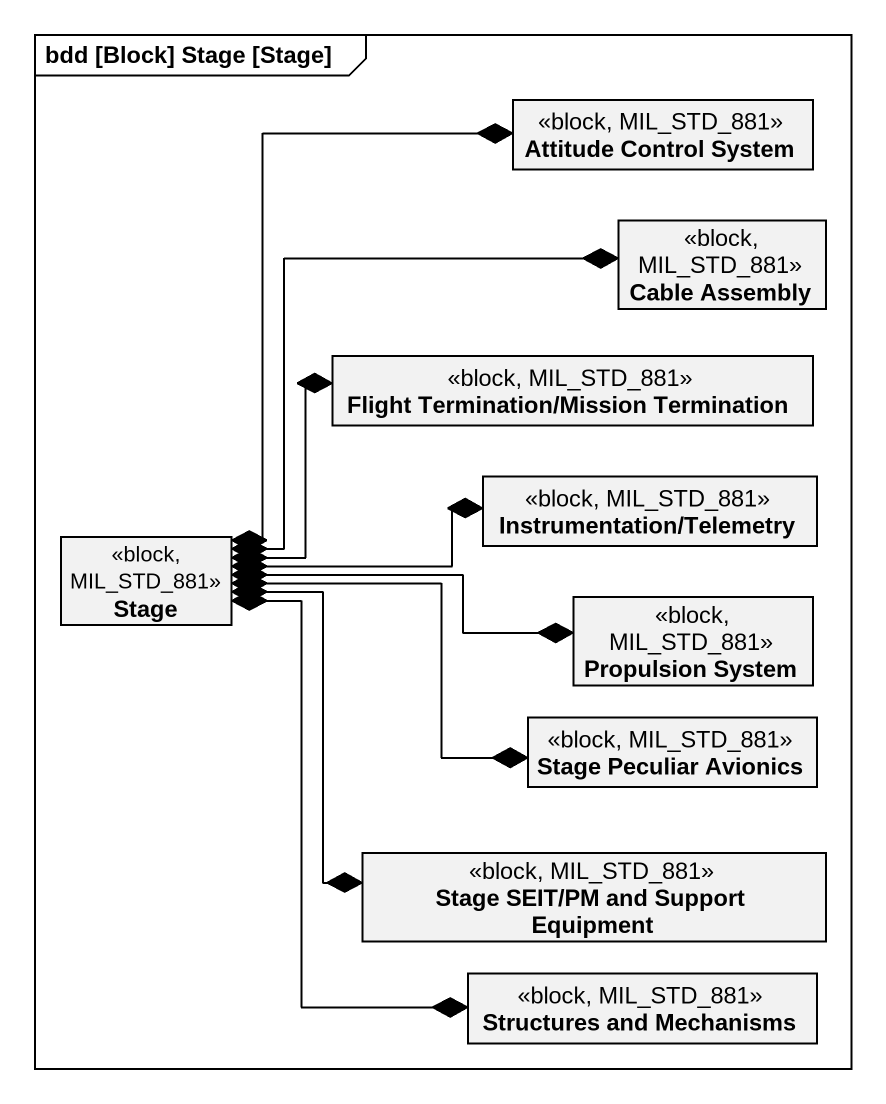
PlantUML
@startuml
mainframe bdd [Block] Stage [Stage]
hide circle
hide empty members
class "Attitude Control System" as Attitude_Control_System <<block, MIL_STD_881>>
class "Cable Assembly" as Cable_Assembly <<block, MIL_STD_881>>
class "Flight Termination/Mission Termination" as Flight_Termination_Mission <<block, MIL_STD_881>>
class "Instrumentation/Telemetry" as Instrumentation_Telemetry <<block, MIL_STD_881>>
class Stage <<block, MIL_STD_881>>
class "Propulsion System" as Propulsion_System <<block, MIL_STD_881>>
class "Stage Peculiar Avionics" as Stage_Peculiar_Avionics <<block, MIL_STD_881>>
class "Stage SEIT/PM and Support Equipment" as Stage_SEIT_PM_and_Support <<block, MIL_STD_881>>
class "Structures and Mechanisms" as Structures_and_Mechanisms <<block, MIL_STD_881>>
Stage *-up-* Attitude_Control_System
Stage *-right-* Cable_Assembly
Stage *-right-* Flight_Termination_Mission
Stage *-right-* Instrumentation_Telemetry
Stage *-right-* Propulsion_System
Stage *-right-* Stage_Peculiar_Avionics
Stage *--* Stage_SEIT_PM_and_Support
Stage *--* Structures_and_Mechanisms
@enduml
